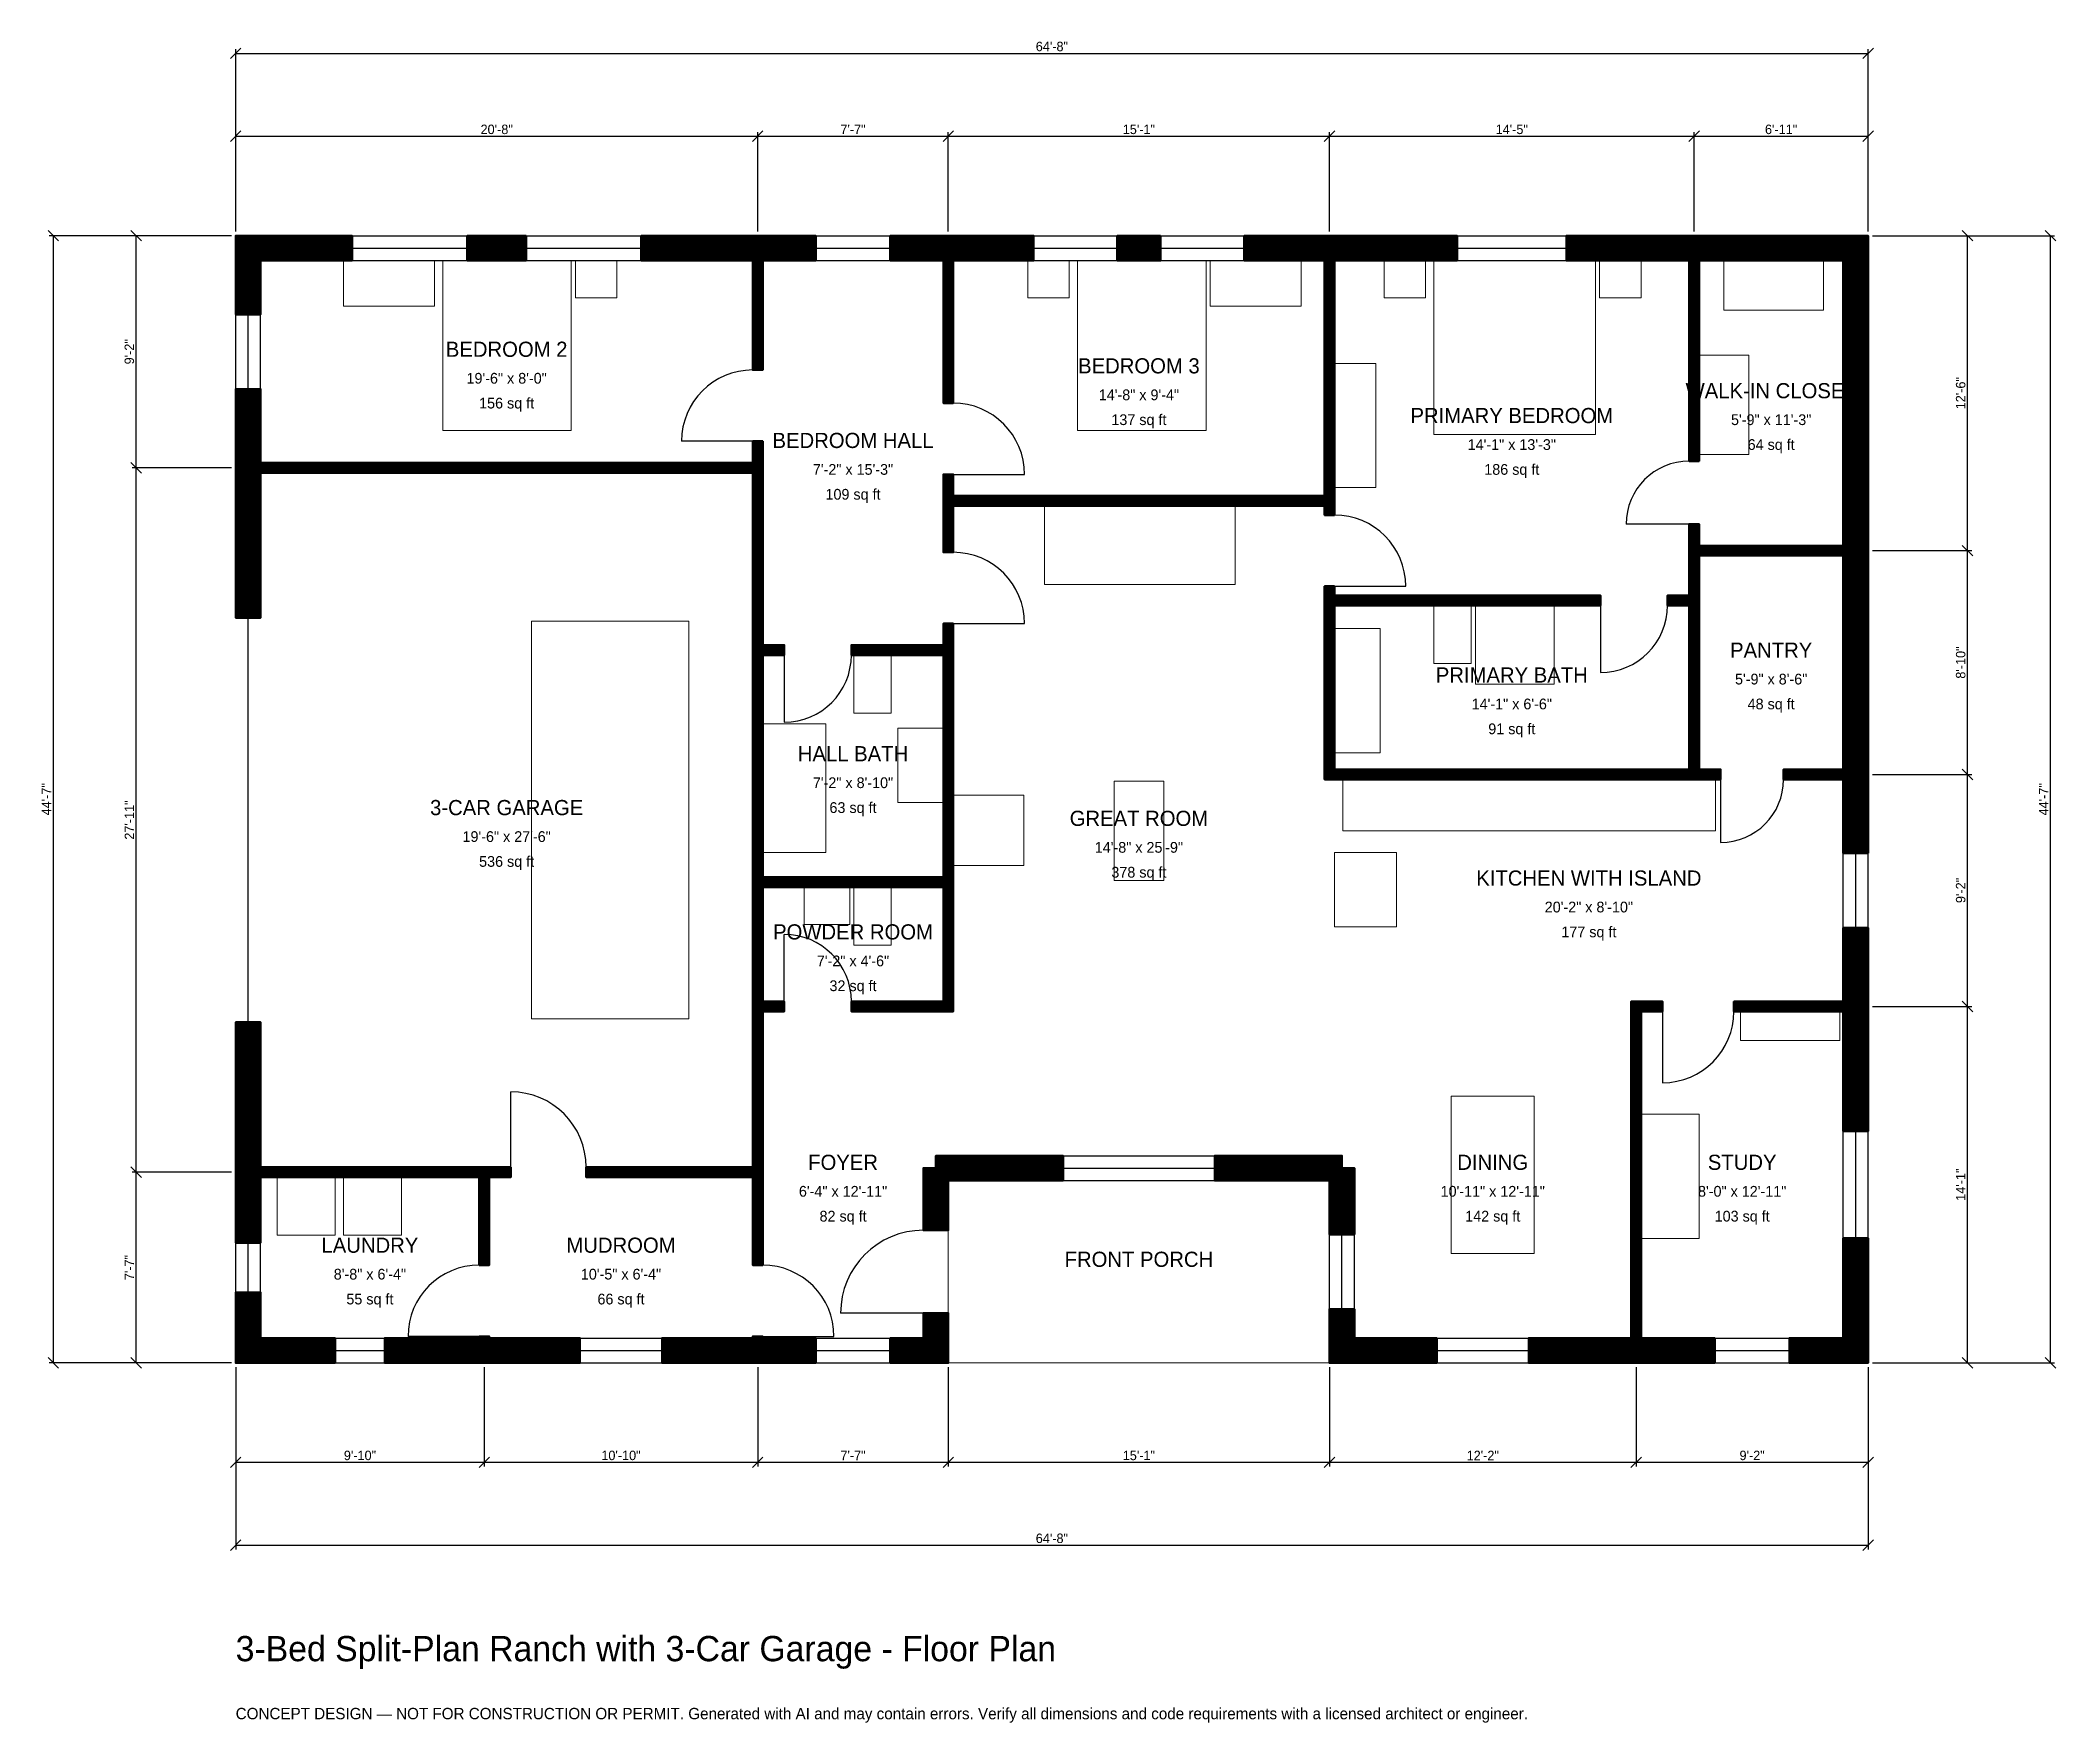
# Model space of a CAD drawing. Header units: inches. Extents: x -93 to 865, y -171 to 628.
import ezdxf
from ezdxf.enums import TextEntityAlignment as Align

# ---------------------------------------------------------------- set-up
doc = ezdxf.new("R2010")
doc.units = ezdxf.units.IN
doc.header["$MEASUREMENT"] = 0
doc.linetypes.add('DASHED', pattern=[0.6, 0.5, -0.1])
for name, color, linetype, lineweight in [('A-ANNO-DIMS', 1, 'Continuous', 13), ('A-ANNO-TEXT', 7, 'Continuous', 18), ('A-AREA-IDEN', 7, 'Continuous', 18), ('A-DOOR', 2, 'Continuous', 25), ('A-FLOR-FIXT', 9, 'Continuous', 13), ('A-FURN', 9, 'Continuous', 13), ('A-GLAZ', 4, 'Continuous', 25), ('A-SITE-PAVE', 8, 'Continuous', 13), ('A-WALL', 7, 'Continuous', 50), ('A-WALL-PATT', 8, 'Continuous', 13)]:
    doc.layers.add(name, color=color, linetype=linetype, lineweight=lineweight)
doc.dimstyles.new('PLAN', dxfattribs={"dimtxt": 4.5, "dimasz": 3, "dimexe": 2, "dimexo": 2, "dimgap": 1, "dimtad": 1, "dimdec": 0, "dimlunit": 4, "dimtsz": 2.5, "dimcen": 2.5, "dimclrd": 1, "dimclre": 1, "dimazin": 3, "dimtfac": 1, "dimtmove": 0, "dimatfit": 3})

msp = doc.modelspace()

# ---------------------------------------------------------------- hatches: boundary and pattern name
at = {"layer": 'A-WALL-PATT'}
h = msp.add_hatch(dxfattribs=at)
h.set_pattern_fill('ANSI31', color=8, scale=0.8)
h.paths.add_polyline_path([(242.126, 0), (202.5591, 0), (202.5591, 11.811), (242.126, 11.811), (245.6693, 11.811), (245.6693, 12.5984), (250.3937, 12.5984), (250.3937, 11.811), (253.937, 11.811), (275.5906, 11.811), (275.5906, 0), (253.937, 0), (250.3937, 0), (250.3937, 0), (245.6693, 0), (245.6693, 0), (242.126, 0)])
h.paths.add_polyline_path([(124.0157, 0), (120.4724, 0), (120.4724, 0), (115.748, 0), (115.748, 0), (112.2047, 0), (70.8661, 0), (70.8661, 11.811), (112.2047, 11.811), (115.748, 11.811), (115.748, 12.5984), (120.4724, 12.5984), (120.4724, 11.811), (124.0157, 11.811), (163.5827, 11.811), (163.5827, 0), (124.0157, 0)])
h.paths.add_polyline_path([(11.811, 0), (11.811, 0), (0, 0), (0, 0), (0, 0), (0, 11.811), (0, 11.811), (0, 33.4646), (11.811, 33.4646), (11.811, 11.811), (47.2441, 11.811), (47.2441, 0), (11.811, 0)])
h.paths.add_polyline_path([(0, 84.6457), (0, 88.189), (0, 88.189), (0, 92.9134), (0, 92.9134), (0, 96.4567), (0, 161.811), (11.811, 161.811), (11.811, 96.4567), (11.811, 92.9134), (115.748, 92.9134), (120.4724, 92.9134), (130.7087, 92.9134), (130.7087, 88.189), (120.4724, 88.189), (120.4724, 46.4567), (115.748, 46.4567), (115.748, 88.189), (11.811, 88.189), (11.811, 84.6457), (11.811, 57.0866), (0, 57.0866), (0, 84.6457)])
h.paths.add_polyline_path([(0, 419.2913), (0, 422.8346), (0, 422.8346), (0, 427.5591), (0, 427.5591), (0, 431.1024), (0, 462.5984), (11.811, 462.5984), (11.811, 431.1024), (11.811, 427.5591), (245.6693, 427.5591), (245.6693, 437.7953), (250.3937, 437.7953), (250.3937, 427.5591), (250.3937, 422.8346), (250.3937, 340.9449), (260.6299, 340.9449), (260.6299, 336.2205), (250.3937, 336.2205), (250.3937, 230.7087), (336.2205, 230.7087), (336.2205, 336.2205), (292.5197, 336.2205), (292.5197, 340.9449), (336.2205, 340.9449), (336.2205, 351.1811), (340.9449, 351.1811), (340.9449, 340.9449), (340.9449, 336.2205), (340.9449, 230.7087), (340.9449, 225.9843), (340.9449, 171.6535), (340.9449, 166.9291), (336.2205, 166.9291), (292.5197, 166.9291), (292.5197, 171.6535), (336.2205, 171.6535), (336.2205, 225.9843), (250.3937, 225.9843), (250.3937, 171.6535), (260.6299, 171.6535), (260.6299, 166.9291), (250.3937, 166.9291), (250.3937, 92.9134), (250.3937, 88.189), (250.3937, 46.4567), (245.6693, 46.4567), (245.6693, 88.189), (166.5354, 88.189), (166.5354, 92.9134), (245.6693, 92.9134), (245.6693, 166.9291), (245.6693, 171.6535), (245.6693, 225.9843), (245.6693, 230.7087), (245.6693, 336.2205), (245.6693, 340.9449), (245.6693, 422.8346), (11.811, 422.8346), (11.811, 419.2913), (11.811, 353.937), (0, 353.937), (0, 419.2913)])
h.paths.add_polyline_path([(0, 523.622), (0, 523.622), (0, 535.4331), (0, 535.4331), (0, 535.4331), (11.811, 535.4331), (11.811, 535.4331), (55.315, 535.4331), (55.315, 523.622), (11.811, 523.622), (11.811, 498.0315), (0, 498.0315), (0, 523.622)])
h.paths.add_polyline_path([(137.9921, 535.4331), (137.9921, 523.622), (110.0394, 523.622), (110.0394, 535.4331), (137.9921, 535.4331)])
h.paths.add_polyline_path([(245.6693, 535.4331), (245.6693, 535.4331), (250.3937, 535.4331), (250.3937, 535.4331), (253.937, 535.4331), (253.937, 535.4331), (275.5906, 535.4331), (275.5906, 523.622), (250.3937, 523.622), (250.3937, 471.6535), (245.6693, 471.6535), (245.6693, 523.622), (242.126, 523.622), (242.126, 523.622), (192.7165, 523.622), (192.7165, 535.4331), (245.6693, 535.4331)])
h.paths.add_polyline_path([(332.6772, 535.4331), (332.6772, 535.4331), (336.2205, 535.4331), (336.2205, 535.4331), (340.9449, 535.4331), (340.9449, 535.4331), (379.0682, 535.4331), (379.0682, 523.622), (344.4882, 523.622), (344.4882, 523.622), (340.9449, 523.622), (340.9449, 455.9055), (336.2205, 455.9055), (336.2205, 523.622), (311.0236, 523.622), (311.0236, 535.4331), (332.6772, 535.4331)])
h.paths.add_polyline_path([(439.4357, 535.4331), (439.4357, 523.622), (418.832, 523.622), (418.832, 535.4331), (439.4357, 535.4331)])
h.paths.add_polyline_path([(517.3228, 535.4331), (517.3228, 535.4331), (522.0472, 535.4331), (522.0472, 535.4331), (525.5906, 535.4331), (525.5906, 535.4331), (580.315, 535.4331), (580.315, 523.622), (522.0472, 523.622), (522.0472, 411.811), (522.0472, 407.0866), (522.0472, 407.0866), (522.0472, 402.7559), (517.3228, 402.7559), (517.3228, 407.0866), (340.9449, 407.0866), (340.9449, 385.0394), (336.2205, 385.0394), (336.2205, 407.0866), (336.2205, 407.0866), (336.2205, 411.811), (336.2205, 422.0472), (340.9449, 422.0472), (340.9449, 411.811), (517.3228, 411.811), (517.3228, 523.622), (513.7795, 523.622), (513.7795, 523.622), (479.1995, 523.622), (479.1995, 535.4331), (517.3228, 535.4331)])
h.paths.add_polyline_path([(687.0079, 535.4331), (687.0079, 535.4331), (690.5512, 535.4331), (690.5512, 535.4331), (695.2756, 535.4331), (695.2756, 535.4331), (763.7795, 535.4331), (763.7795, 535.4331), (775.5906, 535.4331), (775.5906, 535.4331), (775.5906, 535.4331), (775.5906, 523.622), (775.5906, 523.622), (775.5906, 391.7323), (775.5906, 388.189), (775.5906, 388.189), (775.5906, 383.4646), (775.5906, 383.4646), (775.5906, 379.9213), (775.5906, 281.8898), (775.5906, 281.8898), (775.5906, 277.1654), (775.5906, 277.1654), (775.5906, 273.622), (775.5906, 273.622), (775.5906, 242.126), (763.7795, 242.126), (763.7795, 277.1654), (735.4331, 277.1654), (735.4331, 281.8898), (763.7795, 281.8898), (763.7795, 285.4331), (763.7795, 285.4331), (763.7795, 379.9213), (763.7795, 383.4646), (695.2756, 383.4646), (695.2756, 364.5669), (695.2756, 359.8425), (695.2756, 281.8898), (705.5118, 281.8898), (705.5118, 277.1654), (695.2756, 277.1654), (690.5512, 277.1654), (522.0472, 277.1654), (517.3228, 277.1654), (517.3228, 281.8898), (517.3228, 359.8425), (517.3228, 364.5669), (517.3228, 368.8976), (522.0472, 368.8976), (522.0472, 364.5669), (648.4252, 364.5669), (648.4252, 359.8425), (522.0472, 359.8425), (522.0472, 281.8898), (690.5512, 281.8898), (690.5512, 359.8425), (680.315, 359.8425), (680.315, 364.5669), (690.5512, 364.5669), (690.5512, 383.4646), (690.5512, 388.189), (690.5512, 398.4252), (695.2756, 398.4252), (695.2756, 388.189), (763.7795, 388.189), (763.7795, 391.7323), (763.7795, 523.622), (698.8189, 523.622), (698.8189, 523.622), (695.2756, 523.622), (695.2756, 428.3465), (690.5512, 428.3465), (690.5512, 523.622), (632.2835, 523.622), (632.2835, 535.4331), (687.0079, 535.4331)])
h.paths.add_polyline_path([(775.5906, 175.1969), (775.5906, 171.6535), (775.5906, 171.6535), (775.5906, 166.9291), (775.5906, 166.9291), (775.5906, 163.3858), (775.5906, 110.0394), (763.7795, 110.0394), (763.7795, 163.3858), (763.7795, 166.9291), (711.811, 166.9291), (711.811, 171.6535), (763.7795, 171.6535), (763.7795, 175.1969), (763.7795, 206.6929), (775.5906, 206.6929), (775.5906, 175.1969)])
h.paths.add_polyline_path([(775.5906, 11.811), (775.5906, 11.811), (775.5906, 0), (775.5906, 0), (775.5906, 0), (763.7795, 0), (763.7795, 0), (738.189, 0), (738.189, 11.811), (763.7795, 11.811), (763.7795, 59.252), (775.5906, 59.252), (775.5906, 11.811)])
h.paths.add_polyline_path([(671.2598, 0), (667.7165, 0), (667.7165, 0), (662.9921, 0), (662.9921, 0), (659.4488, 0), (614.3701, 0), (614.3701, 11.811), (659.4488, 11.811), (662.9921, 11.811), (662.9921, 166.9291), (662.9921, 171.6535), (667.7165, 171.6535), (677.9528, 171.6535), (677.9528, 166.9291), (667.7165, 166.9291), (667.7165, 11.811), (671.2598, 11.811), (702.7559, 11.811), (702.7559, 0), (671.2598, 0)])
h.paths.add_polyline_path([(531.4961, 0), (531.4961, 0), (519.685, 0), (519.685, 0), (519.685, 0), (519.685, 11.811), (519.685, 11.811), (519.685, 25.5906), (531.4961, 25.5906), (531.4961, 11.811), (570.6693, 11.811), (570.6693, 0), (531.4961, 0)])
h.paths.add_polyline_path([(519.685, 86.6142), (465.1575, 86.6142), (465.1575, 98.4252), (525.5906, 98.4252), (525.5906, 92.5197), (531.4961, 92.5197), (531.4961, 61.0236), (519.685, 61.0236), (519.685, 86.6142)])
h.paths.add_polyline_path([(338.5827, 86.6142), (338.5827, 62.9921), (326.7717, 62.9921), (326.7717, 92.5197), (332.6772, 92.5197), (332.6772, 98.4252), (393.1102, 98.4252), (393.1102, 86.6142), (338.5827, 86.6142)])
h.paths.add_polyline_path([(338.5827, 11.811), (338.5827, 11.811), (338.5827, 0), (338.5827, 0), (338.5827, 0), (326.7717, 0), (326.7717, 0), (311.0236, 0), (311.0236, 11.811), (326.7717, 11.811), (326.7717, 23.622), (338.5827, 23.622), (338.5827, 11.811)])

# ---------------------------------------------------------------- linework, layer by layer
at = {"layer": 'A-DOOR'}
for p, q in [((245.6693, 437.7953), (211.811, 437.7953)), ((340.9449, 422.0472), (374.8031, 422.0472)), ((690.5512, 398.4252), (660.6299, 398.4252)), ((522.0472, 368.8976), (555.9055, 368.8976)), ((648.4252, 359.8425), (648.4252, 327.9528)), ((340.9449, 351.1811), (374.8031, 351.1811)), ((260.6299, 336.2205), (260.6299, 304.3307)), ((705.5118, 277.1654), (705.5118, 247.2441)), ((260.6299, 171.6535), (260.6299, 203.5433)), ((677.9528, 166.9291), (677.9528, 133.0709)), ((130.7087, 92.9134), (130.7087, 128.7402)), ((326.7717, 23.622), (287.4016, 23.622)), ((115.748, 12.5984), (81.8898, 12.5984)), ((250.3937, 12.5984), (284.252, 12.5984))]:
    msp.add_line(p, q, dxfattribs=at)
at = {"layer": 'A-DOOR', "linetype": 'DASHED'}
msp.add_line((5.9055, 161.811), (5.9055, 353.937), dxfattribs=at)
at = {"layer": 'A-DOOR'}
for centre, radius, start, end in [((245.6693, 437.7953), 33.8583, 90, 180), ((340.9449, 422.0472), 33.8583, 0, 90), ((690.5512, 398.4252), 29.9213, 90, 180), ((522.0472, 368.8976), 33.8583, 0, 90), ((340.9449, 351.1811), 33.8583, 0, 90), ((648.4252, 359.8425), 31.8898, 270, 360), ((260.6299, 336.2205), 31.8898, 270, 360), ((705.5118, 277.1654), 29.9213, 270, 360), ((260.6299, 171.6535), 31.8898, 0, 90), ((677.9528, 166.9291), 33.8583, 270, 360), ((130.7087, 92.9134), 35.8268, 0, 90), ((326.7717, 23.622), 39.3701, 90, 180), ((115.748, 12.5984), 33.8583, 90, 180), ((250.3937, 12.5984), 33.8583, 0, 90)]:
    msp.add_arc(centre, radius, start, end, dxfattribs=at)
at = {"layer": 'A-FLOR-FIXT'}
for points in [[(569.2913, 332.2835), (587.0079, 332.2835), (587.0079, 359.8425), (569.2913, 359.8425)], [(588.9764, 322.4409), (626.378, 322.4409), (626.378, 359.8425), (588.9764, 359.8425)], [(522.0472, 289.7638), (543.7008, 289.7638), (543.7008, 348.8189), (522.0472, 348.8189)], [(293.7008, 308.6614), (311.4173, 308.6614), (311.4173, 336.2205), (293.7008, 336.2205)], [(250.3937, 242.5197), (280.315, 242.5197), (280.315, 303.5433), (250.3937, 303.5433)], [(314.5669, 266.1417), (336.2205, 266.1417), (336.2205, 301.5748), (314.5669, 301.5748)], [(525.9843, 252.7559), (703.1496, 252.7559), (703.1496, 277.1654), (525.9843, 277.1654)], [(270.0787, 208.2677), (291.7323, 208.2677), (291.7323, 225.9843), (270.0787, 225.9843)], [(293.7008, 198.4252), (311.4173, 198.4252), (311.4173, 225.9843), (293.7008, 225.9843)]]:
    msp.add_lwpolyline(points, close=True, dxfattribs=at)
at = {"layer": 'A-FURN'}
for points in [[(51.1811, 501.9685), (94.4882, 501.9685), (94.4882, 523.622), (51.1811, 523.622)], [(98.4252, 442.9134), (159.4488, 442.9134), (159.4488, 523.622), (98.4252, 523.622)], [(161.4173, 505.9055), (181.1024, 505.9055), (181.1024, 523.622), (161.4173, 523.622)], [(376.378, 505.9055), (396.063, 505.9055), (396.063, 523.622), (376.378, 523.622)], [(400, 442.9134), (461.0236, 442.9134), (461.0236, 523.622), (400, 523.622)], [(462.9921, 501.9685), (506.2992, 501.9685), (506.2992, 523.622), (462.9921, 523.622)], [(545.6693, 505.9055), (565.3543, 505.9055), (565.3543, 523.622), (545.6693, 523.622)], [(569.2913, 440.9449), (646.063, 440.9449), (646.063, 523.622), (569.2913, 523.622)], [(648.0315, 505.9055), (667.7165, 505.9055), (667.7165, 523.622), (648.0315, 523.622)], [(707.0866, 500), (754.3307, 500), (754.3307, 523.622), (707.0866, 523.622)], [(522.0472, 415.748), (541.7323, 415.748), (541.7323, 474.8031), (522.0472, 474.8031)], [(695.2756, 431.4961), (718.8976, 431.4961), (718.8976, 478.7402), (695.2756, 478.7402)], [(384.252, 369.685), (474.8031, 369.685), (474.8031, 407.0866), (384.252, 407.0866)], [(140.5512, 163.3858), (215.3543, 163.3858), (215.3543, 352.3622), (140.5512, 352.3622)], [(340.9449, 236.2205), (374.4094, 236.2205), (374.4094, 269.685), (340.9449, 269.685)], [(417.3228, 229.1339), (440.9449, 229.1339), (440.9449, 276.378), (417.3228, 276.378)], [(522.0472, 207.0866), (551.5748, 207.0866), (551.5748, 242.5197), (522.0472, 242.5197)], [(714.9606, 153.1496), (762.2047, 153.1496), (762.2047, 166.9291), (714.9606, 166.9291)], [(577.5591, 51.9685), (616.9291, 51.9685), (616.9291, 126.7717), (577.5591, 126.7717)], [(667.7165, 59.0551), (695.2756, 59.0551), (695.2756, 118.1102), (667.7165, 118.1102)], [(19.685, 60.6299), (47.2441, 60.6299), (47.2441, 88.189), (19.685, 88.189)], [(51.1811, 60.6299), (78.7402, 60.6299), (78.7402, 88.189), (51.1811, 88.189)]]:
    msp.add_lwpolyline(points, close=True, dxfattribs=at)
at = {"layer": 'A-GLAZ'}
for p, q in [((55.315, 535.4331), (110.0394, 535.4331)), ((55.315, 529.5276), (110.0394, 529.5276)), ((137.9921, 535.4331), (192.7165, 535.4331)), ((137.9921, 529.5276), (192.7165, 529.5276)), ((275.5906, 535.4331), (311.0236, 535.4331)), ((275.5906, 529.5276), (311.0236, 529.5276)), ((379.0682, 535.4331), (418.832, 535.4331)), ((379.0682, 529.5276), (418.832, 529.5276)), ((439.4357, 535.4331), (479.1995, 535.4331)), ((439.4357, 529.5276), (479.1995, 529.5276)), ((580.315, 535.4331), (632.2835, 535.4331)), ((580.315, 529.5276), (632.2835, 529.5276)), ((55.315, 523.622), (110.0394, 523.622)), ((137.9921, 523.622), (192.7165, 523.622)), ((275.5906, 523.622), (311.0236, 523.622)), ((379.0682, 523.622), (418.832, 523.622)), ((439.4357, 523.622), (479.1995, 523.622)), ((580.315, 523.622), (632.2835, 523.622)), ((0, 462.5984), (0, 498.0315)), ((5.9055, 462.5984), (5.9055, 498.0315)), ((11.811, 462.5984), (11.811, 498.0315)), ((763.7795, 206.6929), (763.7795, 242.126)), ((769.685, 206.6929), (769.685, 242.126)), ((775.5906, 206.6929), (775.5906, 242.126)), ((763.7795, 59.252), (763.7795, 110.0394)), ((769.685, 59.252), (769.685, 110.0394)), ((775.5906, 59.252), (775.5906, 110.0394)), ((393.1102, 98.4252), (465.1575, 98.4252)), ((393.1102, 92.5197), (465.1575, 92.5197)), ((393.1102, 86.6142), (465.1575, 86.6142)), ((519.685, 25.5906), (519.685, 61.0236)), ((525.5906, 25.5906), (525.5906, 61.0236)), ((531.4961, 25.5906), (531.4961, 61.0236)), ((0, 33.4646), (0, 57.0866)), ((5.9055, 33.4646), (5.9055, 57.0866)), ((11.811, 33.4646), (11.811, 57.0866)), ((47.2441, 11.811), (70.8661, 11.811)), ((163.5827, 11.811), (202.5591, 11.811)), ((275.5906, 11.811), (311.0236, 11.811)), ((570.6693, 11.811), (614.3701, 11.811)), ((702.7559, 11.811), (738.189, 11.811)), ((47.2441, 5.9055), (70.8661, 5.9055)), ((47.2441, 0), (70.8661, 0)), ((163.5827, 5.9055), (202.5591, 5.9055)), ((163.5827, 0), (202.5591, 0)), ((275.5906, 5.9055), (311.0236, 5.9055)), ((275.5906, 0), (311.0236, 0)), ((570.6693, 5.9055), (614.3701, 5.9055)), ((570.6693, 0), (614.3701, 0)), ((702.7559, 5.9055), (738.189, 5.9055)), ((702.7559, 0), (738.189, 0))]:
    msp.add_line(p, q, dxfattribs=at)
at = {"layer": 'A-SITE-PAVE', "linetype": 'DASHED'}
msp.add_lwpolyline([(338.5827, 0), (519.685, 0), (519.685, 86.6142), (338.5827, 86.6142)], close=True, dxfattribs=at)
at = {"layer": 'A-WALL'}
for points in [[(0, 523.622), (0, 523.622), (0, 535.4331), (0, 535.4331), (0, 535.4331), (11.811, 535.4331), (11.811, 535.4331), (55.315, 535.4331), (55.315, 523.622), (11.811, 523.622), (11.811, 498.0315), (0, 498.0315), (0, 523.622)], [(137.9921, 535.4331), (137.9921, 523.622), (110.0394, 523.622), (110.0394, 535.4331), (137.9921, 535.4331)], [(245.6693, 535.4331), (245.6693, 535.4331), (250.3937, 535.4331), (250.3937, 535.4331), (253.937, 535.4331), (253.937, 535.4331), (275.5906, 535.4331), (275.5906, 523.622), (250.3937, 523.622), (250.3937, 471.6535), (245.6693, 471.6535), (245.6693, 523.622), (242.126, 523.622), (242.126, 523.622), (192.7165, 523.622), (192.7165, 535.4331), (245.6693, 535.4331)], [(332.6772, 535.4331), (332.6772, 535.4331), (336.2205, 535.4331), (336.2205, 535.4331), (340.9449, 535.4331), (340.9449, 535.4331), (379.0682, 535.4331), (379.0682, 523.622), (344.4882, 523.622), (344.4882, 523.622), (340.9449, 523.622), (340.9449, 455.9055), (336.2205, 455.9055), (336.2205, 523.622), (311.0236, 523.622), (311.0236, 535.4331), (332.6772, 535.4331)], [(517.3228, 535.4331), (517.3228, 535.4331), (522.0472, 535.4331), (522.0472, 535.4331), (525.5906, 535.4331), (525.5906, 535.4331), (580.315, 535.4331), (580.315, 523.622), (522.0472, 523.622), (522.0472, 411.811), (522.0472, 407.0866), (522.0472, 407.0866), (522.0472, 402.7559), (517.3228, 402.7559), (517.3228, 407.0866), (340.9449, 407.0866), (340.9449, 385.0394), (336.2205, 385.0394), (336.2205, 407.0866), (336.2205, 407.0866), (336.2205, 411.811), (336.2205, 422.0472), (340.9449, 422.0472), (340.9449, 411.811), (517.3228, 411.811), (517.3228, 523.622), (513.7795, 523.622), (513.7795, 523.622), (479.1995, 523.622), (479.1995, 535.4331), (517.3228, 535.4331)], [(439.4357, 535.4331), (439.4357, 523.622), (418.832, 523.622), (418.832, 535.4331), (439.4357, 535.4331)], [(687.0079, 535.4331), (687.0079, 535.4331), (690.5512, 535.4331), (690.5512, 535.4331), (695.2756, 535.4331), (695.2756, 535.4331), (763.7795, 535.4331), (763.7795, 535.4331), (775.5906, 535.4331), (775.5906, 535.4331), (775.5906, 535.4331), (775.5906, 523.622), (775.5906, 523.622), (775.5906, 391.7323), (775.5906, 388.189), (775.5906, 388.189), (775.5906, 383.4646), (775.5906, 383.4646), (775.5906, 379.9213), (775.5906, 281.8898), (775.5906, 281.8898), (775.5906, 277.1654), (775.5906, 277.1654), (775.5906, 273.622), (775.5906, 273.622), (775.5906, 242.126), (763.7795, 242.126), (763.7795, 277.1654), (735.4331, 277.1654), (735.4331, 281.8898), (763.7795, 281.8898), (763.7795, 285.4331), (763.7795, 285.4331), (763.7795, 379.9213), (763.7795, 383.4646), (695.2756, 383.4646), (695.2756, 364.5669), (695.2756, 359.8425), (695.2756, 281.8898), (705.5118, 281.8898), (705.5118, 277.1654), (695.2756, 277.1654), (690.5512, 277.1654), (522.0472, 277.1654), (517.3228, 277.1654), (517.3228, 281.8898), (517.3228, 359.8425), (517.3228, 364.5669), (517.3228, 368.8976), (522.0472, 368.8976), (522.0472, 364.5669), (648.4252, 364.5669), (648.4252, 359.8425), (522.0472, 359.8425), (522.0472, 281.8898), (690.5512, 281.8898), (690.5512, 359.8425), (680.315, 359.8425), (680.315, 364.5669), (690.5512, 364.5669), (690.5512, 383.4646), (690.5512, 388.189), (690.5512, 398.4252), (695.2756, 398.4252), (695.2756, 388.189), (763.7795, 388.189), (763.7795, 391.7323), (763.7795, 523.622), (698.8189, 523.622), (698.8189, 523.622), (695.2756, 523.622), (695.2756, 428.3465), (690.5512, 428.3465), (690.5512, 523.622), (632.2835, 523.622), (632.2835, 535.4331), (687.0079, 535.4331)], [(0, 419.2913), (0, 422.8346), (0, 422.8346), (0, 427.5591), (0, 427.5591), (0, 431.1024), (0, 462.5984), (11.811, 462.5984), (11.811, 431.1024), (11.811, 427.5591), (245.6693, 427.5591), (245.6693, 437.7953), (250.3937, 437.7953), (250.3937, 427.5591), (250.3937, 422.8346), (250.3937, 340.9449), (260.6299, 340.9449), (260.6299, 336.2205), (250.3937, 336.2205), (250.3937, 230.7087), (336.2205, 230.7087), (336.2205, 336.2205), (292.5197, 336.2205), (292.5197, 340.9449), (336.2205, 340.9449), (336.2205, 351.1811), (340.9449, 351.1811), (340.9449, 340.9449), (340.9449, 336.2205), (340.9449, 230.7087), (340.9449, 225.9843), (340.9449, 171.6535), (340.9449, 166.9291), (336.2205, 166.9291), (292.5197, 166.9291), (292.5197, 171.6535), (336.2205, 171.6535), (336.2205, 225.9843), (250.3937, 225.9843), (250.3937, 171.6535), (260.6299, 171.6535), (260.6299, 166.9291), (250.3937, 166.9291), (250.3937, 92.9134), (250.3937, 88.189), (250.3937, 46.4567), (245.6693, 46.4567), (245.6693, 88.189), (166.5354, 88.189), (166.5354, 92.9134), (245.6693, 92.9134), (245.6693, 166.9291), (245.6693, 171.6535), (245.6693, 225.9843), (245.6693, 230.7087), (245.6693, 336.2205), (245.6693, 340.9449), (245.6693, 422.8346), (11.811, 422.8346), (11.811, 419.2913), (11.811, 353.937), (0, 353.937), (0, 419.2913)], [(775.5906, 175.1969), (775.5906, 171.6535), (775.5906, 171.6535), (775.5906, 166.9291), (775.5906, 166.9291), (775.5906, 163.3858), (775.5906, 110.0394), (763.7795, 110.0394), (763.7795, 163.3858), (763.7795, 166.9291), (711.811, 166.9291), (711.811, 171.6535), (763.7795, 171.6535), (763.7795, 175.1969), (763.7795, 206.6929), (775.5906, 206.6929), (775.5906, 175.1969)], [(671.2598, 0), (667.7165, 0), (667.7165, 0), (662.9921, 0), (662.9921, 0), (659.4488, 0), (614.3701, 0), (614.3701, 11.811), (659.4488, 11.811), (662.9921, 11.811), (662.9921, 166.9291), (662.9921, 171.6535), (667.7165, 171.6535), (677.9528, 171.6535), (677.9528, 166.9291), (667.7165, 166.9291), (667.7165, 11.811), (671.2598, 11.811), (702.7559, 11.811), (702.7559, 0), (671.2598, 0)], [(0, 84.6457), (0, 88.189), (0, 88.189), (0, 92.9134), (0, 92.9134), (0, 96.4567), (0, 161.811), (11.811, 161.811), (11.811, 96.4567), (11.811, 92.9134), (115.748, 92.9134), (120.4724, 92.9134), (130.7087, 92.9134), (130.7087, 88.189), (120.4724, 88.189), (120.4724, 46.4567), (115.748, 46.4567), (115.748, 88.189), (11.811, 88.189), (11.811, 84.6457), (11.811, 57.0866), (0, 57.0866), (0, 84.6457)], [(338.5827, 86.6142), (338.5827, 62.9921), (326.7717, 62.9921), (326.7717, 92.5197), (332.6772, 92.5197), (332.6772, 98.4252), (393.1102, 98.4252), (393.1102, 86.6142), (338.5827, 86.6142)], [(519.685, 86.6142), (465.1575, 86.6142), (465.1575, 98.4252), (525.5906, 98.4252), (525.5906, 92.5197), (531.4961, 92.5197), (531.4961, 61.0236), (519.685, 61.0236), (519.685, 86.6142)], [(775.5906, 11.811), (775.5906, 11.811), (775.5906, 0), (775.5906, 0), (775.5906, 0), (763.7795, 0), (763.7795, 0), (738.189, 0), (738.189, 11.811), (763.7795, 11.811), (763.7795, 59.252), (775.5906, 59.252), (775.5906, 11.811)], [(11.811, 0), (11.811, 0), (0, 0), (0, 0), (0, 0), (0, 11.811), (0, 11.811), (0, 33.4646), (11.811, 33.4646), (11.811, 11.811), (47.2441, 11.811), (47.2441, 0), (11.811, 0)], [(338.5827, 11.811), (338.5827, 11.811), (338.5827, 0), (338.5827, 0), (338.5827, 0), (326.7717, 0), (326.7717, 0), (311.0236, 0), (311.0236, 11.811), (326.7717, 11.811), (326.7717, 23.622), (338.5827, 23.622), (338.5827, 11.811)], [(531.4961, 0), (531.4961, 0), (519.685, 0), (519.685, 0), (519.685, 0), (519.685, 11.811), (519.685, 11.811), (519.685, 25.5906), (531.4961, 25.5906), (531.4961, 11.811), (570.6693, 11.811), (570.6693, 0), (531.4961, 0)], [(124.0157, 0), (120.4724, 0), (120.4724, 0), (115.748, 0), (115.748, 0), (112.2047, 0), (70.8661, 0), (70.8661, 11.811), (112.2047, 11.811), (115.748, 11.811), (115.748, 12.5984), (120.4724, 12.5984), (120.4724, 11.811), (124.0157, 11.811), (163.5827, 11.811), (163.5827, 0), (124.0157, 0)], [(242.126, 0), (202.5591, 0), (202.5591, 11.811), (242.126, 11.811), (245.6693, 11.811), (245.6693, 12.5984), (250.3937, 12.5984), (250.3937, 11.811), (253.937, 11.811), (275.5906, 11.811), (275.5906, 0), (253.937, 0), (250.3937, 0), (250.3937, 0), (245.6693, 0), (245.6693, 0), (242.126, 0)]]:
    msp.add_lwpolyline(points, close=True, dxfattribs=at)

# ---------------------------------------------------------------- texts
at = {"layer": 'A-ANNO-TEXT'}
for s, height, p in [('3-Bed Split-Plan Ranch with 3-Car Garage - Floor Plan', 12, (0, -141.7323)), ('CONCEPT DESIGN — NOT FOR CONSTRUCTION OR PERMIT. Generated with AI and may contain errors. Verify all dimensions and code requirements with a licensed architect or engineer.', 5.4, (0, -169.2913))]:
    msp.add_text(s, height=height, dxfattribs=at).set_placement(p)
at = {"layer": 'A-AREA-IDEN'}
for s, height, p in [('BEDROOM 2', 7.2, (128.7402, 481.4961)), ('19\'-6" x 8\'-0"', 5.1, (128.7402, 467.7165)), ('BEDROOM 3', 7.2, (429.1339, 473.622)), ('14\'-8" x 9\'-4"', 5.1, (429.1339, 459.8425)), ('WALK-IN CLOSET', 7.2, (729.5276, 461.811)), ('156 sq ft', 5.1, (128.7402, 455.9055)), ('137 sq ft', 5.1, (429.1339, 448.0315)), ('PRIMARY BEDROOM', 7.2, (606.2992, 450)), ('5\'-9" x 11\'-3"', 5.1, (729.5276, 448.0315)), ('BEDROOM HALL', 7.2, (293.3071, 438.189)), ('14\'-1" x 13\'-3"', 5.1, (606.2992, 436.2205)), ('64 sq ft', 5.1, (729.5276, 436.2205)), ('7\'-2" x 15\'-3"', 5.1, (293.3071, 424.4094)), ('186 sq ft', 5.1, (606.2992, 424.4094)), ('109 sq ft', 5.1, (293.3071, 412.5984)), ('PANTRY', 7.2, (729.5276, 338.5827)), ('PRIMARY BATH', 7.2, (606.2992, 326.7717)), ('5\'-9" x 8\'-6"', 5.1, (729.5276, 324.8031)), ('14\'-1" x 6\'-6"', 5.1, (606.2992, 312.9921)), ('48 sq ft', 5.1, (729.5276, 312.9921)), ('91 sq ft', 5.1, (606.2992, 301.1811)), ('HALL BATH', 7.2, (293.3071, 289.3701)), ('7\'-2" x 8\'-10"', 5.1, (293.3071, 275.5906)), ('3-CAR GARAGE', 7.2, (128.7402, 263.7795)), ('63 sq ft', 5.1, (293.3071, 263.7795)), ('GREAT ROOM', 7.2, (429.1339, 258.6614)), ('19\'-6" x 27\'-6"', 5.1, (128.7402, 250)), ('536 sq ft', 5.1, (128.7402, 238.189)), ('14\'-8" x 25\'-9"', 5.1, (429.1339, 244.8819)), ('378 sq ft', 5.1, (429.1339, 233.0709)), ('KITCHEN WITH ISLAND', 7.2, (642.9134, 230.315)), ('20\'-2" x 8\'-10"', 5.1, (642.9134, 216.5354)), ('POWDER ROOM', 7.2, (293.3071, 204.7244)), ('177 sq ft', 5.1, (642.9134, 204.7244)), ('7\'-2" x 4\'-6"', 5.1, (293.3071, 190.9449)), ('32 sq ft', 5.1, (293.3071, 179.1339)), ('FOYER', 7.2, (288.5827, 95.2756)), ('DINING', 7.2, (597.2441, 95.2756)), ('STUDY', 7.2, (715.748, 95.2756)), ('6\'-4" x 12\'-11"', 5.1, (288.5827, 81.4961)), ('10\'-11" x 12\'-11"', 5.1, (597.2441, 81.4961)), ('8\'-0" x 12\'-11"', 5.1, (715.748, 81.4961)), ('82 sq ft', 5.1, (288.5827, 69.685)), ('142 sq ft', 5.1, (597.2441, 69.685)), ('103 sq ft', 5.1, (715.748, 69.685)), ('LAUNDRY', 7.2, (63.7795, 55.9055)), ('MUDROOM', 7.2, (183.0709, 55.9055)), ('FRONT PORCH', 7.2, (429.1339, 49.2126)), ('8\'-8" x 6\'-4"', 5.1, (63.7795, 42.126)), ('10\'-5" x 6\'-4"', 5.1, (183.0709, 42.126)), ('55 sq ft', 5.1, (63.7795, 30.315)), ('66 sq ft', 5.1, (183.0709, 30.315))]:
    msp.add_text(s, height=height, dxfattribs=at).set_placement(p, align=Align.MIDDLE_CENTER)

# ---------------------------------------------------------------- dimensions: what is measured, and where the dimension line sits
at = {"layer": 'A-ANNO-DIMS'}
for base, p1, p2, text in [((0, 622.0472), (0, 535.4331), (775.5906, 535.4331), '64\'-8"'), ((0, 582.6772), (0, 535.4331), (248.0315, 535.4331), '20\'-8"'), ((248.0315, 582.6772), (248.0315, 535.4331), (338.5827, 535.4331), '7\'-7"'), ((338.5827, 582.6772), (338.5827, 535.4331), (519.685, 535.4331), '15\'-1"'), ((519.685, 582.6772), (519.685, 535.4331), (692.9134, 535.4331), '14\'-5"'), ((692.9134, 582.6772), (692.9134, 535.4331), (775.5906, 535.4331), '6\'-11"'), ((0, -47.2441), (0, 0), (118.1102, 0), '9\'-10"'), ((0, -86.6142), (0, 0), (775.5906, 0), '64\'-8"'), ((118.1102, -47.2441), (118.1102, 0), (248.0315, 0), '10\'-10"'), ((248.0315, -47.2441), (248.0315, 0), (338.5827, 0), '7\'-7"'), ((338.5827, -47.2441), (338.5827, 0), (519.685, 0), '15\'-1"'), ((519.685, -47.2441), (519.685, 0), (665.3543, 0), '12\'-2"'), ((665.3543, -47.2441), (665.3543, 0), (775.5906, 0), '9\'-2"')]:
    msp.add_linear_dim(base=base, p1=p1, p2=p2, text=text, dimstyle='PLAN', dxfattribs=at).render()
for base, p1, p2, text in [((-86.6142, 0), (0, 0), (0, 535.4331), '44\'-7"'), ((-47.2441, 425.1968), (0, 425.1968), (0, 535.4331), '9\'-2"'), ((822.8346, 385.8268), (775.5906, 385.8268), (775.5906, 535.4331), '12\'-6"'), ((862.2047, 0), (775.5906, 0), (775.5906, 535.4331), '44\'-7"'), ((-47.2441, 90.5512), (0, 90.5512), (0, 425.1968), '27\'-11"'), ((822.8346, 279.5276), (775.5906, 279.5276), (775.5906, 385.8268), '8\'-10"'), ((822.8346, 169.2913), (775.5906, 169.2913), (775.5906, 279.5276), '9\'-2"'), ((822.8346, 0), (775.5906, 0), (775.5906, 169.2913), '14\'-1"'), ((-47.2441, 0), (0, 0), (0, 90.5512), '7\'-7"')]:
    msp.add_linear_dim(base=base, p1=p1, p2=p2, angle=90, text=text, dimstyle='PLAN', dxfattribs=at).render()

doc.saveas('drawing.dxf')
